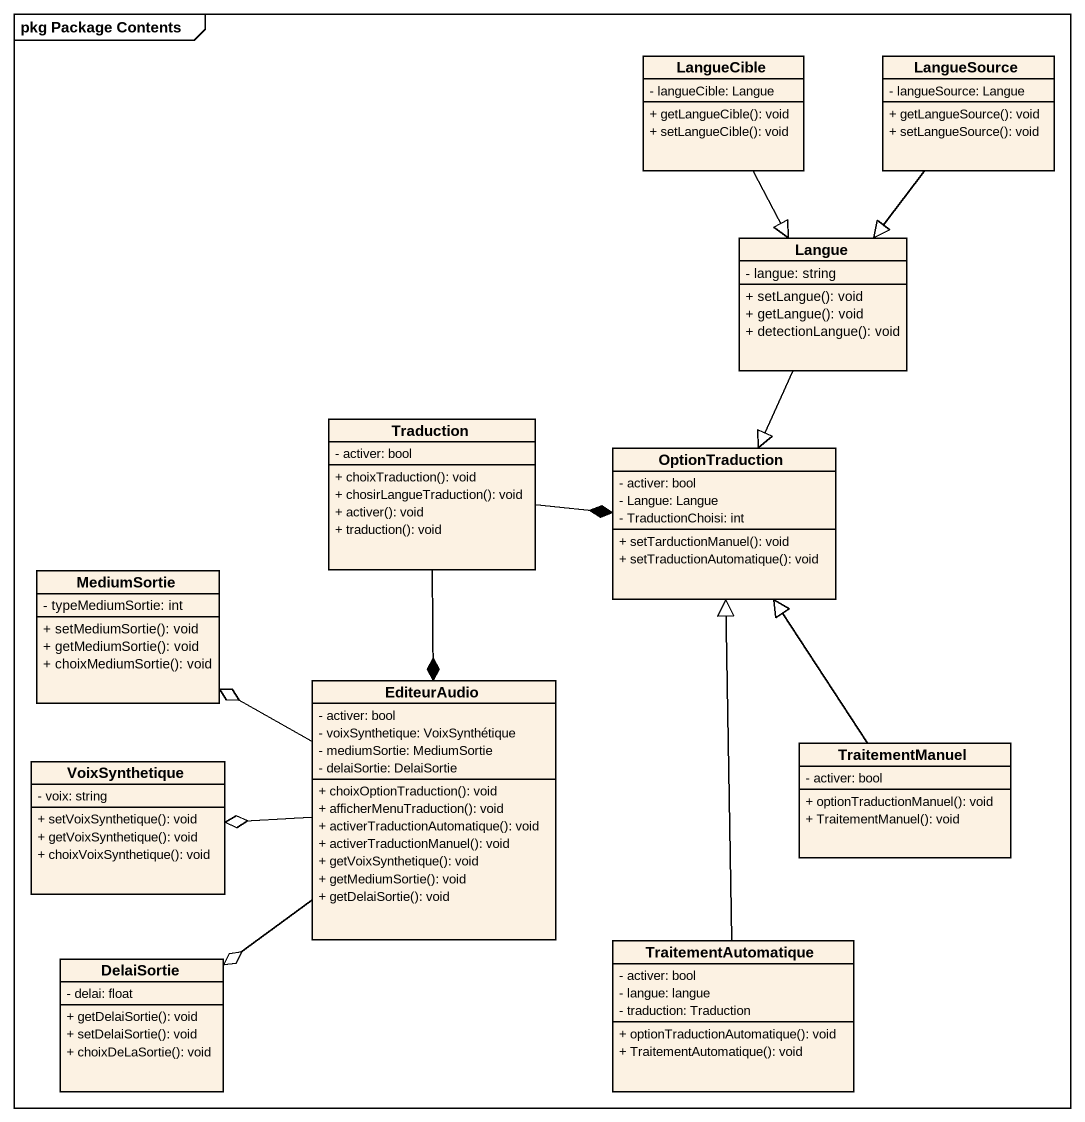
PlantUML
@startuml
mainframe pkg Package Contents
hide circle
hide empty members
skinparam classAttributeIconSize 0
class LangueCible {
  - langueCible: Langue
  + getLangueCible(): void
  + setLangueCible(): void
}
class LangueSource {
  - langueSource: Langue
  + getLangueSource(): void
  + setLangueSource(): void
}
class Langue {
  - langue: string
  + setLangue(): void
  + getLangue(): void
  + detectionLangue(): void
}
class Traduction {
  - activer: bool
  + choixTraduction(): void
  + chosirLangueTraduction(): void
  + activer(): void
  + traduction(): void
}
class OptionTraduction {
  - activer: bool
  - Langue: Langue
  - TraductionChoisi: int
  + setTarductionManuel(): void
  + setTraductionAutomatique(): void
}
class MediumSortie {
  - typeMediumSortie: int
  + setMediumSortie(): void
  + getMediumSortie(): void
  + choixMediumSortie(): void
}
class EditeurAudio {
  - activer: bool
  - voixSynthetique: VoixSynthétique
  - mediumSortie: MediumSortie
  - delaiSortie: DelaiSortie
  + choixOptionTraduction(): void
  + afficherMenuTraduction(): void
  + activerTraductionAutomatique(): void
  + activerTraductionManuel(): void
  + getVoixSynthetique(): void
  + getMediumSortie(): void
  + getDelaiSortie(): void
}
class TraitementManuel {
  - activer: bool
  + optionTraductionManuel(): void
  + TraitementManuel(): void
}
class VoixSynthetique {
  - voix: string
  + setVoixSynthetique(): void
  + getVoixSynthetique(): void
  + choixVoixSynthetique(): void
}
class DelaiSortie {
  - delai: float
  + getDelaiSortie(): void
  + setDelaiSortie(): void
  + choixDeLaSortie(): void
}
class TraitementAutomatique {
  - activer: bool
  - langue: langue
  - traduction: Traduction
  + optionTraductionAutomatique(): void
  + TraitementAutomatique(): void
}
LangueCible --|> Langue
LangueSource --|> Langue
Langue --|> OptionTraduction
Traduction -right-* OptionTraduction
Traduction --* EditeurAudio
EditeurAudio -left-o MediumSortie
EditeurAudio -left-o VoixSynthetique
EditeurAudio --o DelaiSortie
TraitementManuel -up-|> OptionTraduction
TraitementAutomatique -up-|> OptionTraduction
@enduml
